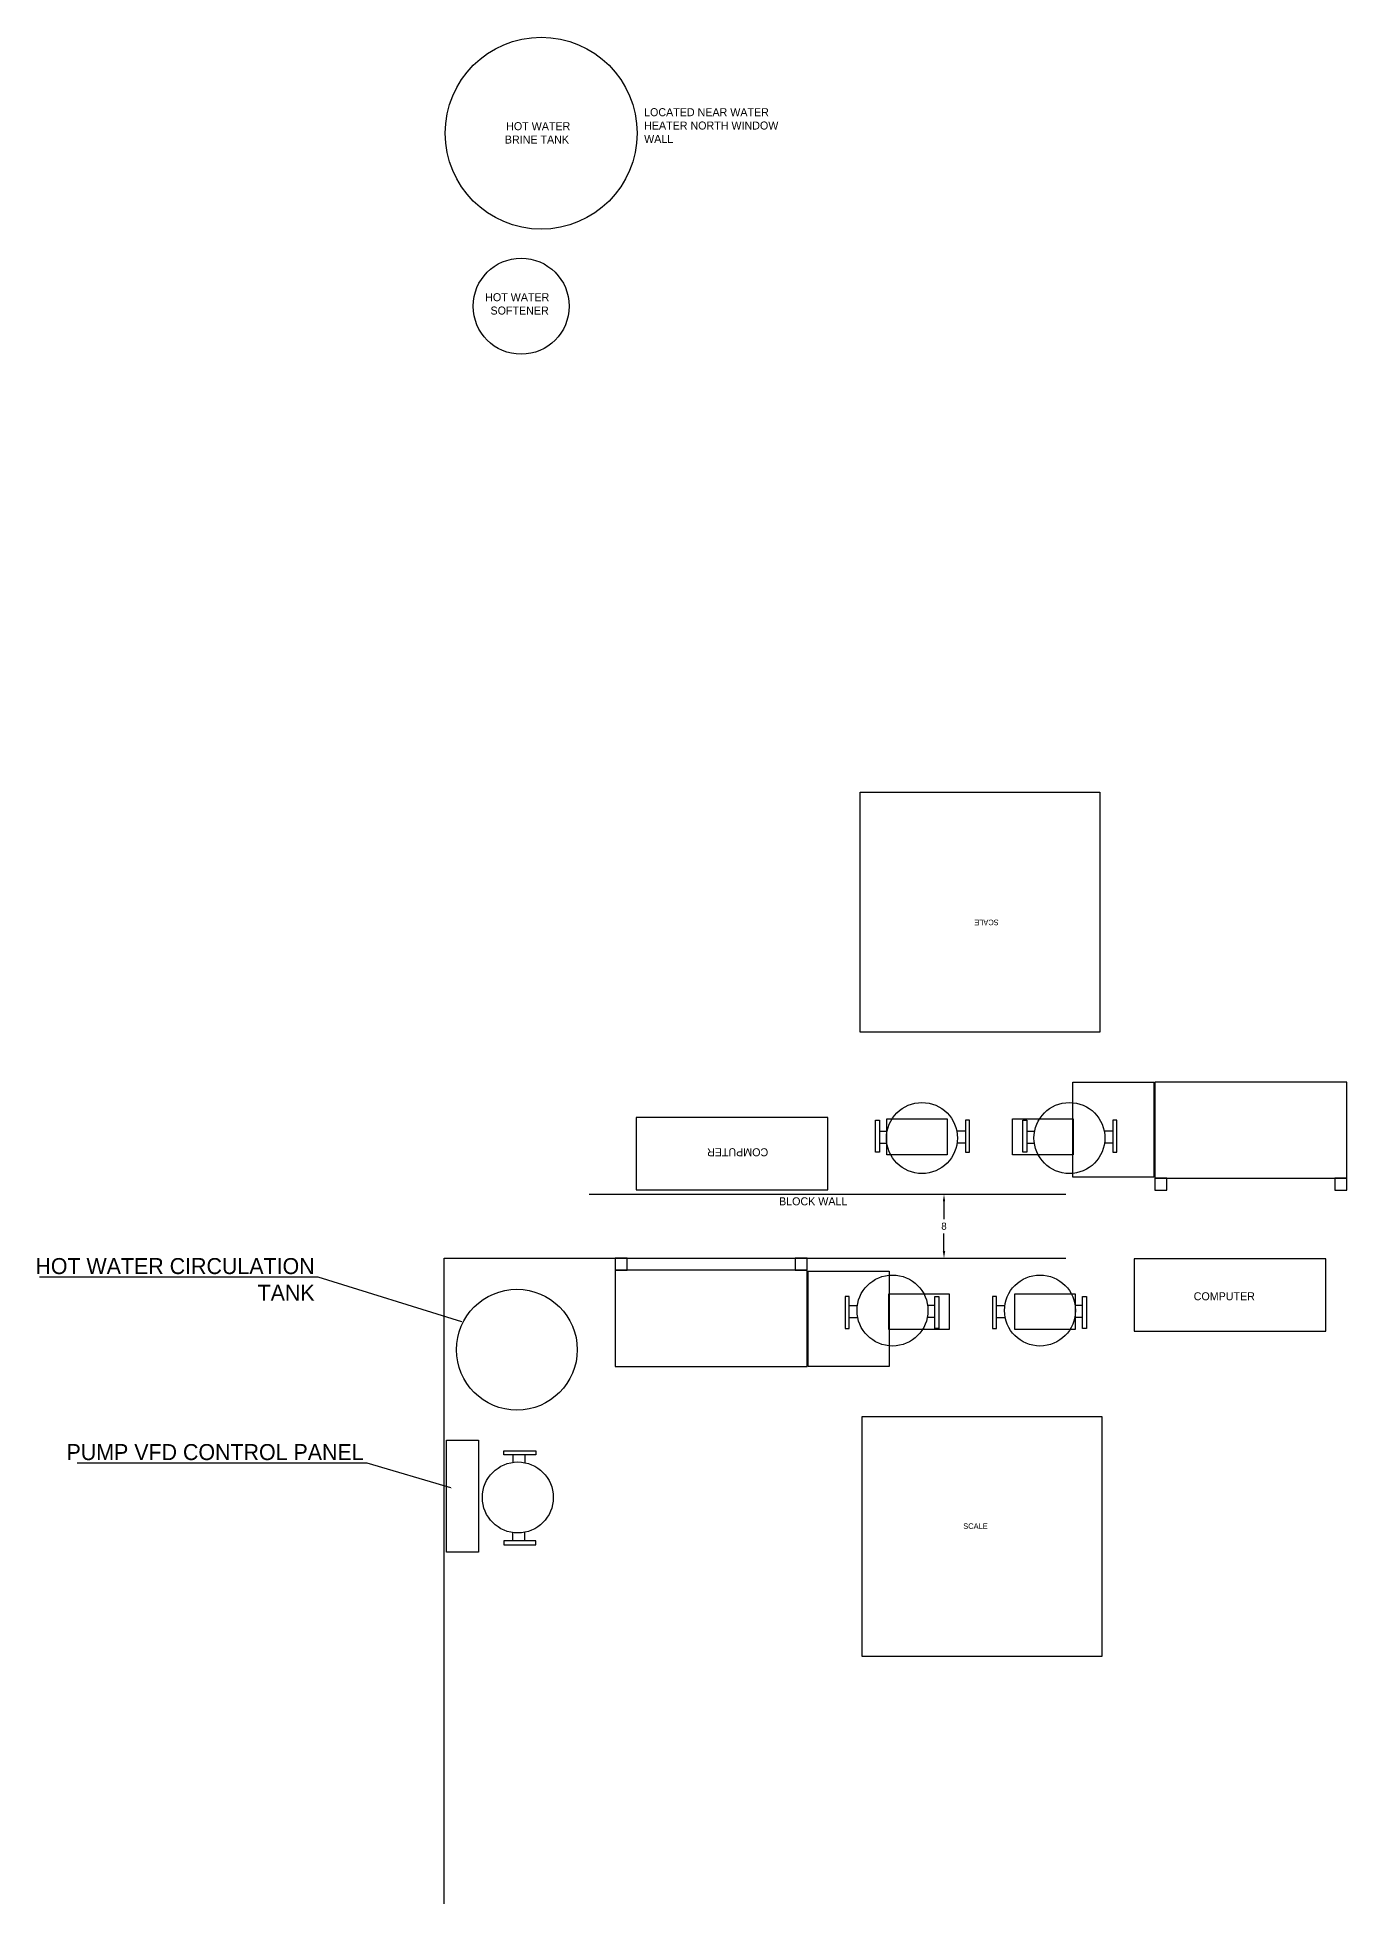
# Model space of a CAD drawing. Header units: inches. Extents: x -336 to 270, y -55 to 410.
# Drawn here: x -286 to -122.2, y 177.2 to 409.6 of the extents above; entities that cross this region are included whole.
import ezdxf
from ezdxf import colors
from ezdxf.entities.mleader import LeaderData, LeaderLine
from ezdxf.math import Vec2, Vec3

# ---------------------------------------------------------------- set-up
doc = ezdxf.new("R2010")
doc.units = ezdxf.units.IN
doc.header["$MEASUREMENT"] = 0
doc.layers.get('DEFPOINTS').update_dxf_attribs({"linetype": 'CONTINUOUS'})
for name, color, linetype in [('CABINET', 6, 'CONTINUOUS'), ('CONT', 1, 'CONTINUOUS'), ('ELEC', 1, 'CONTINUOUS'), ('PLUMBING', 3, 'CONTINUOUS')]:
    doc.layers.add(name, color=color, linetype=linetype)
doc.dimstyles.get("Standard").update_dxf_attribs({"dimtxt": 0.18, "dimasz": 0.18, "dimexe": 0.18, "dimexo": 0.0625, "dimgap": 0.09, "dimtad": 0, "dimtih": 1, "dimtoh": 1, "dimdec": 4, "dimzin": 0, "dimdsep": 46, "dimtxsty": 'Standard', "dimcen": 0.09, "dimadec": 0, "dimazin": 0, "dimtfac": 1, "dimtdec": 4, "dimtofl": 0, "dimtmove": 0, "dimatfit": 3, "dimfxl": 1, "dimtolj": 1, "dimtzin": 0, "dimarcsym": 0})

# ---------------------------------------------------------------- blocks, each defined once
blk = doc.blocks.new('*D13')
at = {"layer": 'CONT', "color": 0, "lineweight": -2}
for p, q in [((-173.1875, 265), (-171.725, 265)), ((-172.625, 264.1), (-172.625, 261.9)), ((-172.625, 257.9), (-172.625, 260.1)), ((-173.1875, 257), (-171.725, 257))]:
    blk.add_line(p, q, dxfattribs=at)
at = {"layer": 'CONT', "color": 0}
for points in [[(-172.775, 264.1), (-172.475, 264.1), (-172.625, 265)], [(-172.775, 257.9), (-172.475, 257.9), (-172.625, 257)]]:
    blk.add_solid(points, dxfattribs=at)
at = {"layer": 'DEFPOINTS', "color": 0}
for p in [(-173.5, 265), (-172.625, 265), (-173.5, 257)]:
    blk.add_point(p, dxfattribs=at)
at = {"layer": 'CONT', "color": 0, "insert": (-172.625, 261), "char_height": 0.9, "attachment_point": 5}
blk.add_mtext('\\A1;8', dxfattribs=at)

msp = doc.modelspace()

# ---------------------------------------------------------------- linework, layer by layer
at = {"layer": 'CABINET'}
for points in [[(-153.125, 285.2574), (-183.125, 285.2574), (-183.125, 315.2574), (-153.125, 315.2574)], [(-146.375, 267.1324), (-156.5, 267.1324), (-156.5, 279.0074), (-146.375, 279.0074)], [(-122.25, 279.0074), (-146.25, 279.0074), (-146.25, 267.0074), (-122.25, 267.0074)], [(-187.1493, 274.5959), (-211.1318, 274.5959), (-211.1318, 265.5642), (-187.1493, 265.5642)], [(-144.75, 267.0074), (-146.25, 267.0074), (-146.25, 265.5074), (-144.75, 265.5074)], [(-122.25, 267.0074), (-123.75, 267.0074), (-123.75, 265.5074), (-122.25, 265.5074)], [(-213.75, 255.4926), (-212.25, 255.4926), (-212.25, 256.9926), (-213.75, 256.9926)], [(-191.25, 255.4926), (-189.75, 255.4926), (-189.75, 256.9926), (-191.25, 256.9926)], [(-148.8507, 247.9041), (-124.8682, 247.9041), (-124.8682, 256.9358), (-148.8507, 256.9358)], [(-213.75, 243.4926), (-189.75, 243.4926), (-189.75, 255.4926), (-213.75, 255.4926)], [(-189.625, 255.3676), (-179.5, 255.3676), (-179.5, 243.4926), (-189.625, 243.4926)], [(-182.875, 237.2426), (-152.875, 237.2426), (-152.875, 207.2426), (-182.875, 207.2426)]]:
    msp.add_lwpolyline(points, close=True, dxfattribs=at)
at = {"layer": 'CONT'}
for p, q in [((-217, 264.9926), (-157.375, 264.9926)), ((-235.125, 256.9926), (-157.375, 256.9926)), ((-235.125, -55.25), (-235.125, 256.9926))]:
    msp.add_line(p, q, dxfattribs=at)
at = {"layer": 'ELEC'}
msp.add_lwpolyline([(-234.8162, 234.2777), (-230.8356, 234.2777), (-230.8356, 220.2744), (-234.8162, 220.2744)], close=True, dxfattribs=at)
at = {"layer": 'PLUMBING'}
for p, q in [((-180.6911, 272.9047), (-179.729, 272.9047)), ((-169.9411, 272.9047), (-171.0283, 272.9047)), ((-162.25, 272.9047), (-161.2879, 272.9047)), ((-151.5, 272.9047), (-152.5871, 272.9047)), ((-180.6911, 271.4047), (-179.7719, 271.4047)), ((-169.9411, 271.4047), (-170.9854, 271.4047)), ((-162.25, 271.4047), (-161.3308, 271.4047)), ((-151.5, 271.4047), (-152.5442, 271.4047)), ((-184.5, 251.0953), (-183.4558, 251.0953)), ((-173.75, 251.0953), (-174.6692, 251.0953)), ((-166.0589, 251.0953), (-165.0146, 251.0953)), ((-155.3089, 251.0953), (-156.2281, 251.0953)), ((-184.5, 249.5953), (-183.4129, 249.5953)), ((-173.75, 249.5953), (-174.7121, 249.5953)), ((-166.0589, 249.5953), (-164.9717, 249.5953)), ((-155.3089, 249.5953), (-156.271, 249.5953)), ((-226.5396, 232.4133), (-226.5396, 231.494)), ((-225.0396, 232.4133), (-225.0396, 231.4511)), ((-226.5396, 221.6633), (-226.5396, 222.7075)), ((-225.0396, 221.6633), (-225.0396, 222.7504))]:
    msp.add_line(p, q, dxfattribs=at)
for points in [[(-181.1911, 274.2797), (-180.6911, 274.2797), (-180.6911, 270.2797), (-181.1911, 270.2797)], [(-172.2288, 269.9302), (-179.7818, 269.9302), (-179.7818, 274.4239), (-172.2288, 274.4239)], [(-169.4411, 274.2797), (-169.9411, 274.2797), (-169.9411, 270.2797), (-169.4411, 270.2797)], [(-156.4884, 269.9302), (-164.0414, 269.9302), (-164.0414, 274.4239), (-156.4884, 274.4239)], [(-162.75, 274.2797), (-162.25, 274.2797), (-162.25, 270.2797), (-162.75, 270.2797)], [(-151, 274.2797), (-151.5, 274.2797), (-151.5, 270.2797), (-151, 270.2797)], [(-185, 248.2203), (-184.5, 248.2203), (-184.5, 252.2203), (-185, 252.2203)], [(-179.5116, 252.5698), (-171.9586, 252.5698), (-171.9586, 248.0761), (-179.5116, 248.0761)], [(-173.25, 248.2203), (-173.75, 248.2203), (-173.75, 252.2203), (-173.25, 252.2203)], [(-166.5589, 248.2203), (-166.0589, 248.2203), (-166.0589, 252.2203), (-166.5589, 252.2203)], [(-163.7712, 252.5698), (-156.2182, 252.5698), (-156.2182, 248.0761), (-163.7712, 248.0761)], [(-154.8089, 248.2203), (-155.3089, 248.2203), (-155.3089, 252.2203), (-154.8089, 252.2203)], [(-223.6646, 232.9133), (-223.6646, 232.4133), (-227.6646, 232.4133), (-227.6646, 232.9133)], [(-223.6646, 221.1633), (-223.6646, 221.6633), (-227.6646, 221.6633), (-227.6646, 221.1633)]]:
    msp.add_lwpolyline(points, close=True, dxfattribs=at)
for centre, radius in [((-223, 397.625), 12), ((-225.5, 376), 6), ((-175.3786, 272.0297), 4.4375), ((-156.9375, 272.0297), 4.4375), ((-179.0625, 250.4703), 4.4375), ((-160.6214, 250.4703), 4.4375), ((-226.0355, 245.5721), 7.5481), ((-225.9146, 227.1008), 4.4375)]:
    msp.add_circle(centre, radius, dxfattribs=at)

# ---------------------------------------------------------------- texts
at = {"layer": 'CABINET', "insert": (-167.3125, 298.6324), "char_height": 0.7, "width": 19.625, "attachment_point": 2, "rotation": 180}
msp.add_mtext('SCALE', dxfattribs=at)
at = {"layer": 'CABINET', "insert": (-190.75, 269.75), "char_height": 1, "attachment_point": 1, "rotation": 180}
msp.add_mtext_dynamic_manual_height_columns('\\pi3.8542;COMPUTER', width=15.375, gutter_width=2.5, heights=[0], dxfattribs=at)
at = {"layer": 'CABINET', "insert": (-145.25, 252.75), "char_height": 1, "attachment_point": 1}
msp.add_mtext_dynamic_manual_height_columns('\\pi3.8542;COMPUTER', width=15.375, gutter_width=2.5, heights=[0], dxfattribs=at)
at = {"layer": 'CABINET', "insert": (-168.6875, 223.8676), "char_height": 0.7, "width": 19.625, "attachment_point": 2}
msp.add_mtext('SCALE', dxfattribs=at)
at = {"layer": 'CONT', "insert": (-196.5, 264.6176), "char_height": 1, "attachment_point": 1}
msp.add_mtext_dynamic_manual_height_columns('\\pi3.25;BLOCK WALL', width=16.5, gutter_width=2.5, heights=[0], dxfattribs=at)
at = {"layer": 'PLUMBING', "char_height": 1, "attachment_point": 1}
for s, width, insert in [('LOCATED NEAR WATER HEATER NORTH WINDOW WALL', 20.125, (-210.125, 400.75)), ('\\pi5;HOT WATER\\P\\pi4.8333;BRINE TANK', 19, (-232.375, 399)), ('\\pi5;HOT WATER\\P\\pi5.6667;SOFTENER', 19, (-235, 377.625))]:
    msp.add_mtext_dynamic_manual_height_columns(s, width=width, gutter_width=2.5, heights=[0], dxfattribs=dict(at, insert=insert))

# ---------------------------------------------------------------- dimensions: what is measured, and where the dimension line sits
at = {"layer": 'CONT'}
dim = msp.add_linear_dim(base=(-172.625, 265), p1=(-173.5, 257), p2=(-173.5, 265), angle=90, dimstyle='Standard', override={"dimscale": 5, "dimdec": 3, "dimlunit": 5, "dimtdec": 3, "dimfrac": 2}, dxfattribs=at)
dim.commit()
dim.dimension.update_dxf_attribs({"geometry": '*D13', "text_midpoint": (-172.625, 261)})

# ---------------------------------------------------------------- leaders
at = {"layer": 'ELEC'}
ml = msp.add_multileader_mtext('Standard', dxfattribs=at)
ml.set_content('PUMP VFD CONTROL PANEL', color=256)
ml.set_leader_properties()
ml.build(insert=Vec2(0, 0))
ml.multileader.update_dxf_attribs({"text_right_attachment_type": 6, "dogleg_length": 0.36, "arrow_head_size": 0.18})
ctx = ml.context
ctx.base_point, ctx.char_height, ctx.arrow_head_size, ctx.landing_gap_size, ctx.plane_origin = Vec3(-289.29, 232.575), 2, 0.18, 0.09, Vec3(-234.125, 228.25)
ctx.right_attachment, ctx.text_align_type = 6, 2
notes = []
notes.append((ctx, [(0, (1, 1, 0), (-244.75, 231.375), (-1, 0), 0.36, [(0, [(-234.125, 228.25)], 0, [])])]))
ctx.mtext.insert, ctx.mtext.alignment, ctx.mtext.flow_direction = Vec3(-245.2, 233.775), 3, 5
at = {"layer": 'PLUMBING'}
ml = msp.add_multileader_mtext('Standard', dxfattribs=at)
ml.set_content('HOT WATER CIRCULATION \\PTANK', color=256)
ml.set_leader_properties()
ml.build(insert=Vec2(0, 0))
ml.multileader.update_dxf_attribs({"text_right_attachment_type": 6, "dogleg_length": 0.36, "arrow_head_size": 0.18})
ctx = ml.context
ctx.base_point, ctx.char_height, ctx.arrow_head_size, ctx.landing_gap_size, ctx.plane_origin = Vec3(-292.0817, 255.825), 2, 0.18, 0.09, Vec3(-232.75, 249)
ctx.right_attachment, ctx.text_align_type = 6, 2
notes.append((ctx, [(0, (1, 1, 0), (-250.875, 254.625), (-1, 0), 0.36, [(0, [(-232.75, 249)], 0, [])])]))
ctx.mtext.insert, ctx.mtext.alignment, ctx.mtext.flow_direction = Vec3(-251.325, 257.025), 3, 5
for ctx, leaders in notes:
    for number, flags, end, landing, length, lines in leaders:
        leader = LeaderData()
        leader.index, (leader.has_last_leader_line, leader.has_dogleg_vector, leader.attachment_direction) = number, flags
        leader.last_leader_point, leader.dogleg_vector, leader.dogleg_length = Vec3(end), Vec3(landing), length
        for number, points, colour, breaks in lines:
            line = LeaderLine()
            line.index, line.vertices, line.color, line.breaks = number, Vec3.list(points), colors.encode_raw_color(colour), breaks
            leader.lines.append(line)
        ctx.leaders.append(leader)

doc.saveas('drawing.dxf')
